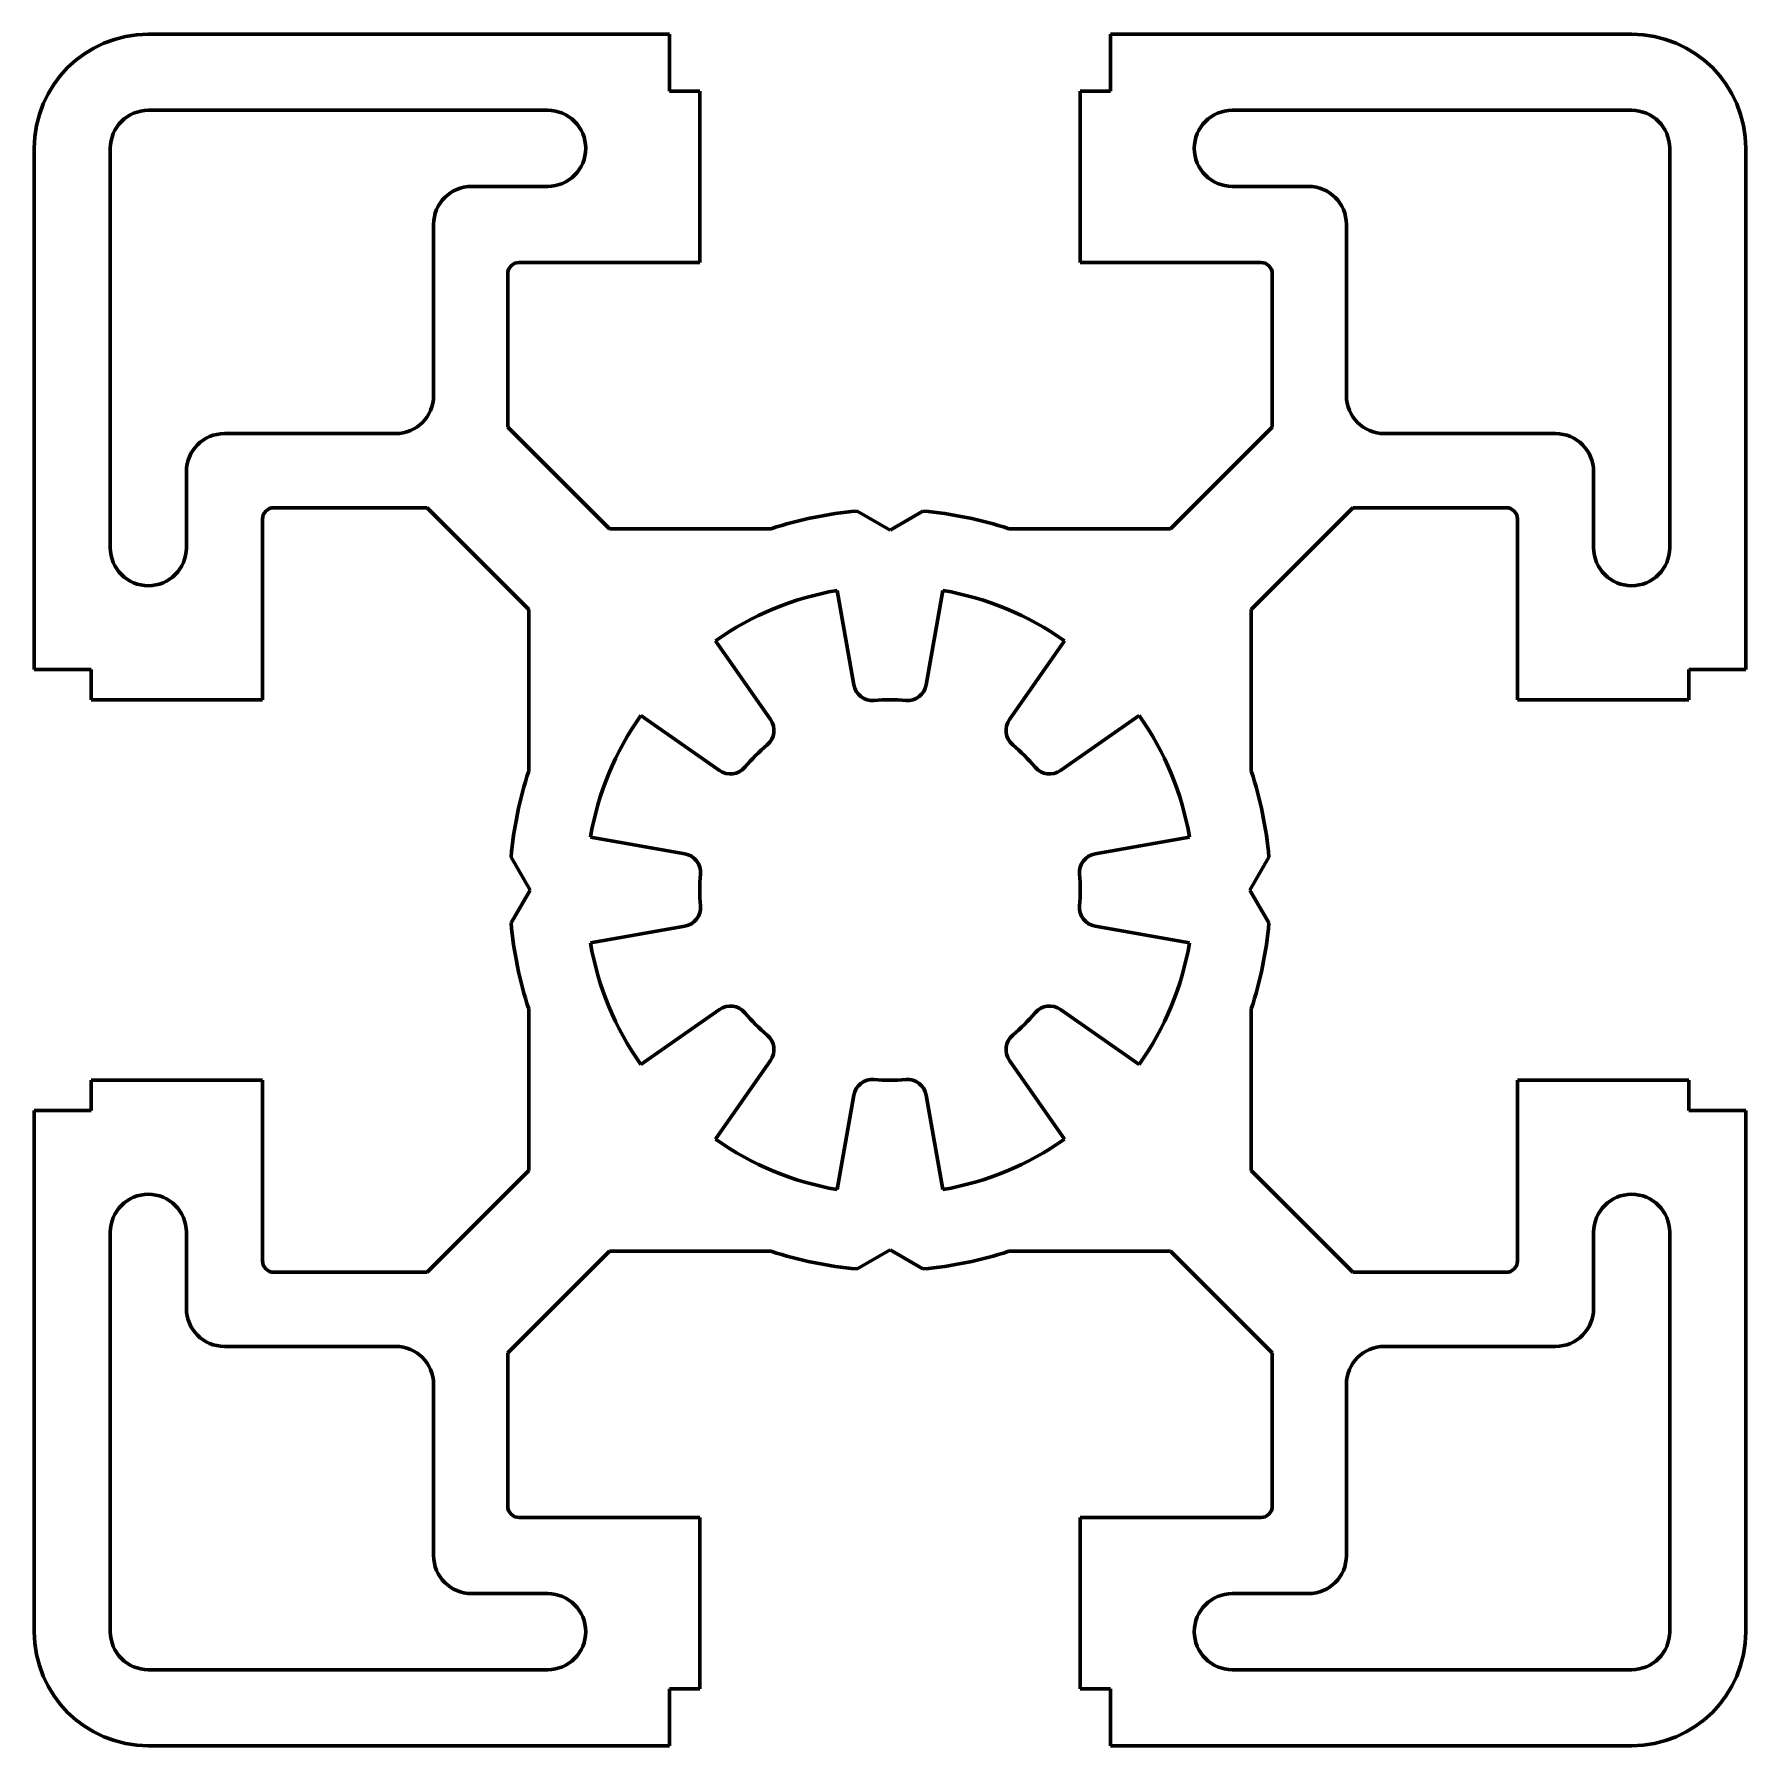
# Model space of a CAD drawing. Header units: millimetres. Extents: x -22.5 to 22.5, y -22.5 to 22.5.
import ezdxf

# ---------------------------------------------------------------- set-up
doc = ezdxf.new("R2010")
doc.units = ezdxf.units.MM
doc.linetypes.add('K5LT32768', pattern=[0])
doc.linetypes.add('K5LT_BASIC', pattern=[0])

msp = doc.modelspace()

# ---------------------------------------------------------------- linework, layer by layer
at = {"color": 5, "linetype": 'K5LT_BASIC', "lineweight": 60, "true_color": 0x0000ff}
for p, q in [((-19.5, 22.5), (-5.8, 22.5)), ((-5.8, 21), (-5.8, 22.5)), ((5.8, 22.5), (19.5, 22.5)), ((5.8, 21), (5.8, 22.5)), ((-5.8, 21), (-5, 21)), ((-5, 16.5), (-5, 21)), ((5, 21), (5.8, 21)), ((5, 16.5), (5, 21)), ((-19.5, 20.5), (-9, 20.5)), ((19.5, 20.5), (9, 20.5)), ((-22.5, 5.8), (-22.5, 19.5)), ((-20.5, 9), (-20.5, 19.5)), ((20.5, 9), (20.5, 19.5)), ((22.5, 5.8), (22.5, 19.5)), ((-11, 18.5), (-9, 18.5)), ((11, 18.5), (9, 18.5)), ((-12, 13), (-12, 17.5)), ((12, 13), (12, 17.5)), ((-10.05, 12.171), (-10.05, 16.2)), ((-9.75, 16.5), (-5, 16.5)), ((5, 16.5), (9.75, 16.5)), ((10.05, 12.171), (10.05, 16.2)), ((-10.05, 12.171), (-7.379, 9.5)), ((7.379, 9.5), (10.05, 12.171)), ((-17.5, 12), (-13, 12)), ((17.5, 12), (13, 12)), ((-18.5, 11), (-18.5, 9)), ((18.5, 11), (18.5, 9)), ((-16.2, 10.05), (-12.171, 10.05)), ((-9.5, 7.379), (-12.171, 10.05)), ((9.5, 7.379), (12.171, 10.05)), ((12.171, 10.05), (16.2, 10.05)), ((-16.5, 5), (-16.5, 9.75)), ((-7.379, 9.5), (-3.122, 9.5)), ((3.122, 9.5), (7.379, 9.5)), ((16.5, 5), (16.5, 9.75)), ((-0.951, 5.394), (-1.389, 7.878)), ((0.951, 5.394), (1.389, 7.878)), ((-9.5, 3.122), (-9.5, 7.379)), ((9.5, 3.122), (9.5, 7.379)), ((-3.142, 4.487), (-4.589, 6.553)), ((3.142, 4.487), (4.589, 6.553)), ((-22.5, 5.8), (-21, 5.8)), ((-21, 5), (-21, 5.8)), ((21, 5.8), (22.5, 5.8)), ((21, 5), (21, 5.8)), ((-21, 5), (-16.5, 5)), ((16.5, 5), (21, 5)), ((-4.487, 3.142), (-6.553, 4.589)), ((4.487, 3.142), (6.553, 4.589)), ((-5.394, 0.951), (-7.878, 1.389)), ((5.394, 0.951), (7.878, 1.389)), ((-7.878, -1.389), (-5.394, -0.951)), ((7.878, -1.389), (5.394, -0.951)), ((-9.5, -7.379), (-9.5, -3.122)), ((-6.553, -4.589), (-4.487, -3.142)), ((6.553, -4.589), (4.487, -3.142)), ((9.5, -7.379), (9.5, -3.122)), ((-4.589, -6.553), (-3.142, -4.487)), ((4.589, -6.553), (3.142, -4.487)), ((-21, -5), (-16.5, -5)), ((-21, -5.8), (-21, -5)), ((-16.5, -9.75), (-16.5, -5)), ((-1.389, -7.878), (-0.951, -5.394)), ((1.389, -7.878), (0.951, -5.394)), ((16.5, -5), (21, -5)), ((16.5, -9.75), (16.5, -5)), ((21, -5.8), (21, -5)), ((-22.5, -5.8), (-21, -5.8)), ((-22.5, -19.5), (-22.5, -5.8)), ((21, -5.8), (22.5, -5.8)), ((22.5, -19.5), (22.5, -5.8)), ((-12.171, -10.05), (-9.5, -7.379)), ((9.5, -7.379), (12.171, -10.05)), ((-20.5, -9), (-20.5, -19.5)), ((-18.5, -11), (-18.5, -9)), ((18.5, -11), (18.5, -9)), ((20.5, -9), (20.5, -19.5)), ((-7.379, -9.5), (-10.05, -12.171)), ((-7.379, -9.5), (-3.122, -9.5)), ((3.122, -9.5), (7.379, -9.5)), ((7.379, -9.5), (10.05, -12.171)), ((-16.2, -10.05), (-12.171, -10.05)), ((12.171, -10.05), (16.2, -10.05)), ((-17.5, -12), (-13, -12)), ((17.5, -12), (13, -12)), ((-10.05, -12.171), (-10.05, -16.2)), ((10.05, -12.171), (10.05, -16.2)), ((-12, -13), (-12, -17.5)), ((12, -13), (12, -17.5)), ((-9.75, -16.5), (-5, -16.5)), ((-5, -16.5), (-5, -21)), ((5, -16.5), (9.75, -16.5)), ((5, -16.5), (5, -21)), ((-11, -18.5), (-9, -18.5)), ((11, -18.5), (9, -18.5)), ((-19.5, -20.5), (-9, -20.5)), ((19.5, -20.5), (9, -20.5)), ((-5.8, -21), (-5, -21)), ((-5.8, -21), (-5.8, -22.5)), ((5, -21), (5.8, -21)), ((5.8, -21), (5.8, -22.5)), ((-19.5, -22.5), (-5.8, -22.5)), ((5.8, -22.5), (19.5, -22.5))]:
    msp.add_line(p, q, dxfattribs=at)
at = {"color": 5, "linetype": 'K5LT32768', "lineweight": 60, "true_color": 0x0000ff}
for p, q in [((0, 9.462), (-0.866, 9.962)), ((0, 9.462), (0.866, 9.962)), ((-9.462, 0), (-9.962, 0.866)), ((9.462, 0), (9.962, 0.866)), ((-9.462, 0), (-9.962, -0.866)), ((9.462, 0), (9.962, -0.866)), ((0, -9.462), (-0.866, -9.962)), ((0, -9.462), (0.866, -9.962))]:
    msp.add_line(p, q, dxfattribs=at)
at = {"color": 5, "linetype": 'K5LT_BASIC', "lineweight": 60, "true_color": 0x0000ff}
for centre, radius, start, end in [((-19.5, 19.5), 3, 90, 180), ((19.5, 19.5), 3, 0, 90), ((-19.5, 19.5), 1, 90, 180), ((-9, 19.5), 1, 270, 90), ((9, 19.5), 1, 90, 270), ((19.5, 19.5), 1, 0, 90), ((-11, 17.5), 1, 90, 180), ((11, 17.5), 1, 0, 90), ((-9.75, 16.2), 0.3, 90, 180), ((9.75, 16.2), 0.3, 0, 90), ((-13, 13), 1, 270.0001, 359.9999), ((13, 13), 1, 180.0001, 269.9999), ((-17.5, 11), 1, 90, 180), ((17.5, 11), 1, 0, 90), ((-16.2, 9.75), 0.3, 90, 180), ((0, 0), 10, 94.9682, 108.1949), ((0, 0), 10, 71.8051, 85.0318), ((16.2, 9.75), 0.3, 0, 90), ((-19.5, 9), 1, 180, 0), ((19.5, 9), 1, 180, 0), ((0, 0), 8, 100, 125), ((0, 0), 8, 55, 80), ((-0.459, 5.481), 0.5, 190, 274.7841), ((0, 0), 5, 85.2159, 94.7841), ((0.459, 5.481), 0.5, 265.2159, 350), ((0, 0), 8, 145, 170), ((0, 0), 8, 10, 35), ((-3.551, 4.2), 0.5, 310.2159, 35), ((3.551, 4.2), 0.5, 145, 229.7841), ((0, 0), 5, 130.2159, 139.7841), ((0, 0), 5, 40.2159, 49.7841), ((-4.2, 3.551), 0.5, 235, 319.7841), ((4.2, 3.551), 0.5, 220.2159, 305), ((0, 0), 10, 161.8051, 175.0318), ((0, 0), 10, 4.9682, 18.1949), ((-5.481, 0.459), 0.5, 355.2159, 80), ((5.481, 0.459), 0.5, 100, 184.7841), ((0, 0), 5, 175.2159, 184.7841), ((0, 0), 5, 355.2159, 4.7841), ((-5.481, -0.459), 0.5, 280, 4.7841), ((5.481, -0.459), 0.5, 175.2159, 260), ((0, 0), 10, 184.9682, 198.1949), ((0, 0), 10, 341.8051, 355.0318), ((0, 0), 8, 190, 215), ((0, 0), 8, 325, 350), ((-4.2, -3.551), 0.5, 40.2159, 125), ((4.2, -3.551), 0.5, 55, 139.7841), ((0, 0), 5, 220.2159, 229.7841), ((0, 0), 5, 310.2159, 319.7841), ((-3.551, -4.2), 0.5, 325, 49.7841), ((3.551, -4.2), 0.5, 130.2159, 215), ((-0.459, -5.481), 0.5, 85.2159, 170), ((0, 0), 5, 265.2159, 274.7841), ((0.459, -5.481), 0.5, 10, 94.7841), ((0, 0), 8, 235, 260), ((0, 0), 8, 280, 305), ((-19.5, -9), 1, 0, 180), ((19.5, -9), 1, 0, 180), ((-16.2, -9.75), 0.3, 180, 270), ((0, 0), 10, 251.8051, 265.0318), ((0, 0), 10, 274.9682, 288.1949), ((16.2, -9.75), 0.3, 270, 0), ((-17.5, -11), 1, 180, 270), ((17.5, -11), 1, 270, 0), ((-13, -13), 1, 0.0001, 89.9999), ((13, -13), 1, 90.0001, 179.9999), ((-9.75, -16.2), 0.3, 180, 270), ((9.75, -16.2), 0.3, 270, 0), ((-11, -17.5), 1, 180, 270), ((11, -17.5), 1, 270, 0), ((-9, -19.5), 1, 270, 90), ((9, -19.5), 1, 90, 270), ((-19.5, -19.5), 3, 180, 270), ((-19.5, -19.5), 1, 180, 270), ((19.5, -19.5), 3, 270, 0), ((19.5, -19.5), 1, 270, 0)]:
    msp.add_arc(centre, radius, start, end, dxfattribs=at)

doc.saveas('drawing.dxf')
